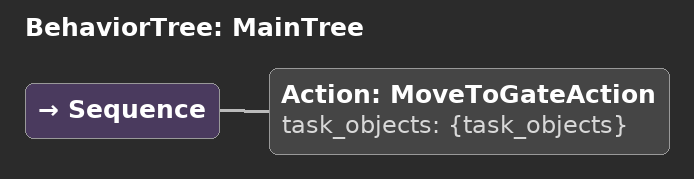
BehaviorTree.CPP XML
<root main_tree_to_execute = "MainTree">
    <BehaviorTree ID="MainTree">
        <Sequence>
            <Action ID="MoveToGateAction" task_objects="{task_objects}"/>
        </Sequence>
    </BehaviorTree>
</root>
